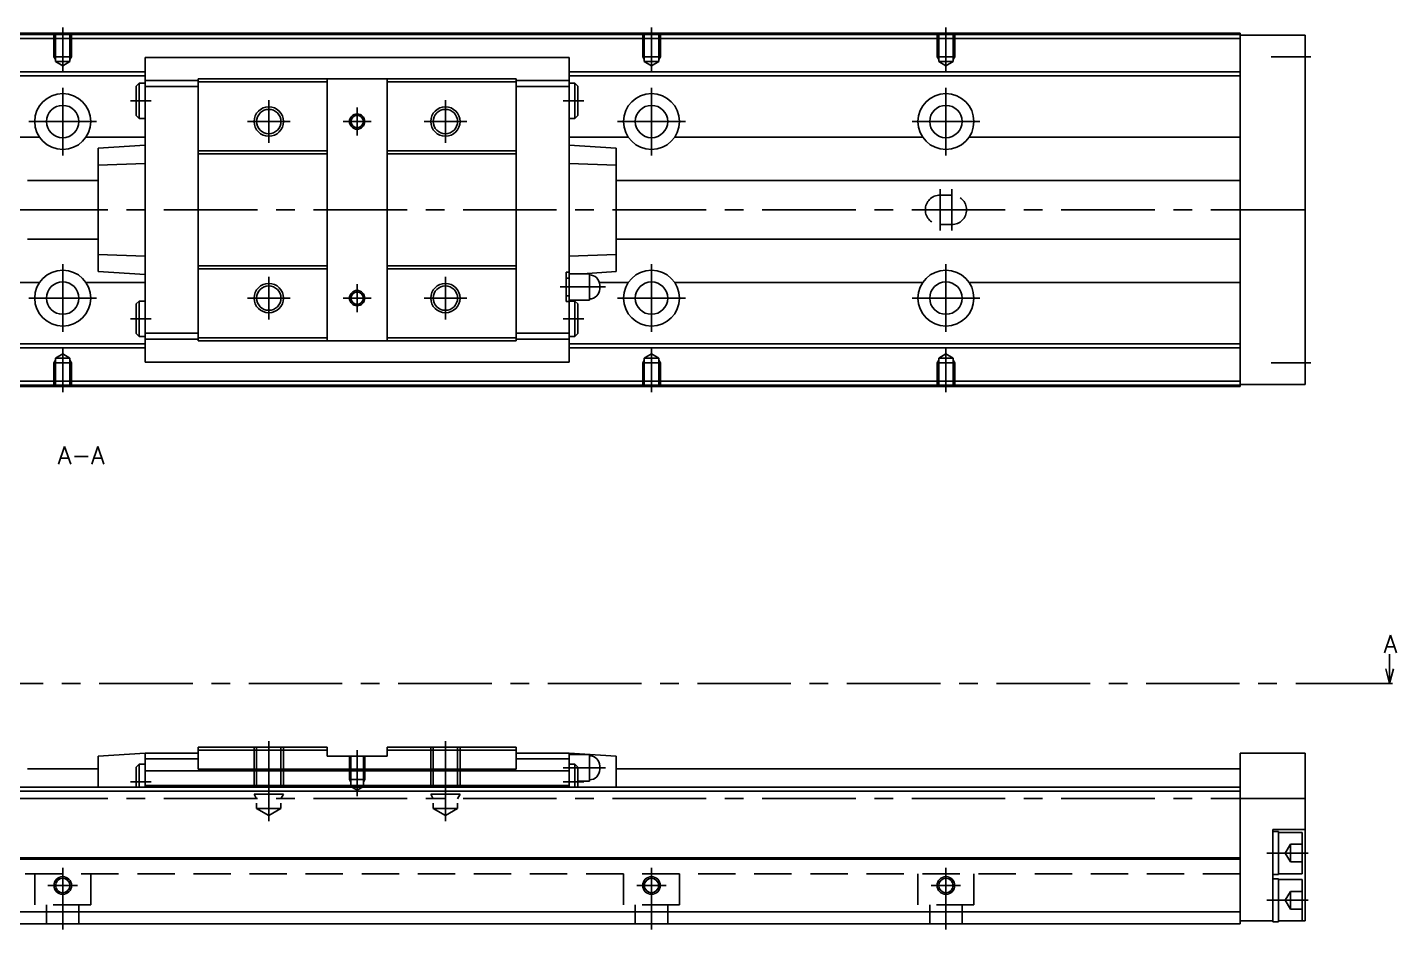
# Model space of a CAD drawing. Extents: x -2 to 671, y -8 to 279.
# Drawn here: x 438.8 to 671.3, y 9 to 162.3 of the extents above; entities that cross this region are included whole.
import ezdxf

# ---------------------------------------------------------------- set-up
doc = ezdxf.new("R2010")
doc.units = 0
doc.header["$LTSCALE"] = 0.5
doc.linetypes.add('CENTER', pattern=[50.8, 31.75, -6.35, 6.35, -6.35])
doc.linetypes.add('DASHED', pattern=[19.05, 12.7, -6.35])
for name, color, linetype in [('MSM_CENTER', 1, 'CENTER'), ('MSM_CONTINUOUS', 7, 'CONTINUOUS'), ('MSM_DASHED', 4, 'DASHED'), ('MSM_NARROW', 5, 'CONTINUOUS'), ('MSM_PART_NUMBER', 7, 'CONTINUOUS')]:
    doc.layers.add(name, color=color, linetype=linetype)
doc.styles.get("Standard").update_dxf_attribs({"font": 'txt.shx', "height": 3, "bigfont": 'bigfont.shx'})

msp = doc.modelspace()

# ---------------------------------------------------------------- linework, layer by layer
at = {"layer": 'MSM_CENTER'}
for p, q in [((444.76, 162.3), (444.76, 154.79)), ((544.76, 162.3), (544.76, 154.79)), ((594.76, 162.3), (594.76, 154.79)), ((650.01, 157.3), (656.76, 157.3)), ((444.76, 152.05), (444.76, 140.55)), ((544.76, 152.05), (544.76, 140.55)), ((594.76, 152.05), (594.76, 140.55)), ((456.26, 149.8), (459.76, 149.8)), ((479.76, 142.67), (479.76, 149.92)), ((509.76, 142.67), (509.76, 149.92)), ((533.26, 149.8), (529.76, 149.8)), ((494.76, 143.93), (494.76, 148.66)), ((439.01, 146.3), (450.51, 146.3)), ((476.14, 146.3), (483.39, 146.3)), ((492.4, 146.3), (497.13, 146.3)), ((506.14, 146.3), (513.39, 146.3)), ((539.01, 146.3), (550.51, 146.3)), ((589.01, 146.3), (600.51, 146.3)), ((593.76, 127.8), (593.76, 134.8)), ((595.76, 127.8), (595.76, 134.8)), ((258.76, 131.3), (657.76, 131.3)), ((444.76, 110.55), (444.76, 122.05)), ((544.76, 110.55), (544.76, 122.05)), ((594.76, 110.55), (594.76, 122.05)), ((479.76, 112.67), (479.76, 119.92)), ((494.76, 113.93), (494.76, 118.66)), ((509.76, 112.67), (509.76, 119.92)), ((439.01, 116.3), (450.51, 116.3)), ((476.14, 116.3), (483.39, 116.3)), ((492.4, 116.3), (497.13, 116.3)), ((506.14, 116.3), (513.39, 116.3)), ((529.26, 118.2), (536.96, 118.2)), ((539.01, 116.3), (550.51, 116.3)), ((589.01, 116.3), (600.51, 116.3)), ((456.26, 112.8), (459.76, 112.8)), ((533.26, 112.8), (529.76, 112.8)), ((444.76, 100.3), (444.76, 107.81)), ((544.76, 100.3), (544.76, 107.81)), ((594.76, 100.3), (594.76, 107.81)), ((650.01, 105.3), (656.76, 105.3)), ((247.76, 50.8), (670.12, 50.8)), ((479.76, 41), (479.76, 27.41)), ((509.76, 41), (509.76, 27.41)), ((494.76, 39.5), (494.76, 31.69)), ((529.76, 36.5), (536.96, 36.5)), ((456.26, 34.1), (459.76, 34.1)), ((529.76, 34.1), (533.26, 34.1)), ((258.76, 31.3), (657.76, 31.3)), ((656.26, 22), (649.26, 22)), ((444.76, 19.5), (444.76, 9)), ((544.76, 19.5), (544.76, 9)), ((594.76, 19.5), (594.76, 9)), ((442.26, 16.5), (447.26, 16.5)), ((542.26, 16.5), (547.26, 16.5)), ((592.26, 16.5), (597.26, 16.5)), ((656.26, 14), (649.26, 14))]:
    msp.add_line(p, q, dxfattribs=at)
at = {"layer": 'MSM_CONTINUOUS'}
for p, q in [((644.76, 161.3), (294.76, 161.3)), ((644.76, 161.1), (294.76, 161.1)), ((644.76, 161.3), (644.76, 101.3)), ((655.76, 161), (644.76, 161)), ((655.76, 161), (655.76, 101.6)), ((644.76, 160.4), (294.76, 160.4)), ((530.76, 157.2), (458.76, 157.2)), ((458.76, 157.2), (458.76, 105.4)), ((530.76, 157.2), (530.76, 105.4)), ((458.76, 154.75), (430.76, 154.75)), ((458.76, 154.05), (430.76, 154.05)), ((521.76, 153.55), (467.76, 153.55)), ((467.76, 153.55), (467.76, 109.05)), ((489.66, 153.55), (489.66, 109.05)), ((499.86, 153.55), (499.86, 109.05)), ((521.76, 153.55), (521.76, 109.05)), ((644.76, 154.75), (530.76, 154.75)), ((644.76, 154.05), (530.76, 154.05)), ((457.76, 152.8), (457.26, 152.3)), ((457.26, 147.3), (457.26, 152.3)), ((458.76, 152.8), (457.76, 152.8)), ((457.76, 146.8), (457.76, 152.8)), ((467.76, 153.25), (458.76, 153.25)), ((467.76, 152.25), (458.76, 152.25)), ((489.66, 153.05), (467.76, 153.05)), ((521.76, 153.05), (499.86, 153.05)), ((530.76, 153.25), (521.76, 153.25)), ((530.76, 152.25), (521.76, 152.25)), ((531.76, 152.8), (530.76, 152.8)), ((532.26, 152.3), (531.76, 152.8)), ((531.76, 146.8), (531.76, 152.8)), ((532.26, 147.3), (532.26, 152.3)), ((457.26, 147.3), (457.76, 146.8)), ((457.76, 146.8), (458.76, 146.8)), ((530.76, 146.8), (531.76, 146.8)), ((531.76, 146.8), (532.26, 147.3)), ((440.81, 143.66), (430.76, 143.66)), ((458.76, 143.66), (448.71, 143.66)), ((458.76, 142.3), (450.76, 141.77)), ((540.81, 143.66), (530.76, 143.66)), ((538.76, 141.77), (530.76, 142.3)), ((590.81, 143.66), (548.71, 143.66)), ((644.76, 143.66), (598.71, 143.66)), ((450.76, 120.83), (450.76, 141.77)), ((489.66, 141.3), (467.76, 141.3)), ((489.66, 140.8), (467.76, 140.8)), ((521.76, 141.3), (499.86, 141.3)), ((521.76, 140.8), (499.86, 140.8)), ((538.76, 141.77), (538.76, 120.83)), ((458.76, 139.16), (450.76, 138.9)), ((538.76, 138.9), (530.76, 139.16)), ((450.76, 136.3), (438.76, 136.3)), ((644.76, 136.3), (538.76, 136.3)), ((438.76, 126.3), (450.76, 126.3)), ((538.76, 126.3), (644.76, 126.3)), ((450.76, 123.7), (458.76, 123.44)), ((530.76, 123.44), (538.76, 123.7)), ((489.66, 121.8), (467.76, 121.8)), ((489.66, 121.3), (467.76, 121.3)), ((521.76, 121.8), (499.86, 121.8)), ((521.76, 121.3), (499.86, 121.3)), ((440.81, 118.94), (435.9, 118.94)), ((458.76, 118.94), (448.71, 118.94)), ((450.76, 120.83), (458.76, 120.3)), ((530.26, 120.7), (530.26, 115.7)), ((530.26, 120.7), (530.76, 120.7)), ((530.76, 119.7), (530.26, 119.7)), ((534.21, 120.45), (530.76, 120.45)), ((533.02, 120.45), (538.76, 120.83)), ((534.21, 120.45), (534.21, 115.95)), ((540.81, 118.94), (535.9, 118.94)), ((590.81, 118.94), (548.71, 118.94)), ((644.76, 118.94), (598.71, 118.94)), ((530.26, 116.7), (530.76, 116.7)), ((535.96, 118.5), (535.96, 117.9)), ((457.76, 115.8), (457.26, 115.3)), ((457.26, 115.3), (457.26, 110.3)), ((457.76, 115.8), (457.76, 109.8)), ((458.76, 115.8), (457.76, 115.8)), ((530.26, 115.7), (530.76, 115.7)), ((530.76, 115.95), (534.21, 115.95)), ((531.76, 115.8), (530.76, 115.8)), ((531.76, 115.8), (531.76, 109.8)), ((532.26, 115.3), (531.76, 115.8)), ((532.26, 115.3), (532.26, 110.3)), ((457.26, 110.3), (457.76, 109.8)), ((457.76, 109.8), (458.76, 109.8)), ((467.76, 110.35), (458.76, 110.35)), ((467.76, 109.35), (458.76, 109.35)), ((489.66, 109.55), (467.76, 109.55)), ((521.76, 109.55), (499.86, 109.55)), ((530.76, 110.35), (521.76, 110.35)), ((530.76, 109.35), (521.76, 109.35)), ((530.76, 109.8), (531.76, 109.8)), ((531.76, 109.8), (532.26, 110.3)), ((458.76, 108.55), (430.76, 108.55)), ((458.76, 107.85), (430.76, 107.85)), ((521.76, 109.05), (467.76, 109.05)), ((644.76, 108.55), (530.76, 108.55)), ((644.76, 107.85), (530.76, 107.85)), ((458.76, 105.4), (530.76, 105.4)), ((644.76, 102.2), (294.76, 102.2)), ((644.76, 101.5), (294.76, 101.5)), ((644.76, 101.3), (294.76, 101.3)), ((655.76, 101.6), (644.76, 101.6)), ((670.12, 50.8), (670.12, 55.8)), ((670.12, 50.8), (669.45, 53.3)), ((670.79, 53.3), (670.12, 50.8)), ((670.62, 50.8), (669.62, 50.8)), ((467.76, 40), (467.76, 36.29)), ((489.66, 40), (467.76, 40)), ((489.66, 40), (489.66, 38.5)), ((521.76, 40), (499.86, 40)), ((499.86, 40), (499.86, 38.5)), ((521.76, 40), (521.76, 36.29)), ((450.76, 38.5), (458.76, 39)), ((450.76, 33.2), (450.76, 38.5)), ((467.76, 39), (458.76, 39)), ((458.76, 33.2), (458.76, 39)), ((467.76, 38), (458.76, 38)), ((489.66, 39.5), (467.76, 39.5)), ((499.86, 38.5), (489.66, 38.5)), ((521.76, 39.5), (499.86, 39.5)), ((530.76, 39), (521.76, 39)), ((530.76, 38), (521.76, 38)), ((530.76, 39), (538.76, 38.5)), ((530.76, 33.2), (530.76, 39)), ((534.21, 38.75), (530.76, 38.75)), ((534.21, 38.75), (534.21, 34.25)), ((538.76, 38.5), (538.76, 33.2)), ((644.76, 39), (644.76, 10)), ((655.76, 39), (644.76, 39)), ((655.76, 39), (655.76, 10.5)), ((438.76, 36.3), (450.76, 36.3)), ((457.76, 37.1), (457.26, 36.6)), ((457.26, 36.6), (457.26, 33.2)), ((458.76, 37.1), (457.76, 37.1)), ((457.76, 37.1), (457.76, 33.2)), ((530.76, 36), (458.76, 36)), ((521.76, 36.29), (467.76, 36.29)), ((531.76, 37.1), (530.76, 37.1)), ((532.26, 36.6), (531.76, 37.1)), ((531.76, 37.1), (531.76, 33.2)), ((532.26, 36.6), (532.26, 33.2)), ((535.96, 36.8), (535.96, 36.2)), ((538.76, 36.3), (644.76, 36.3)), ((644.76, 33.2), (294.76, 33.2)), ((530.76, 33.5), (458.76, 33.5)), ((532.26, 34.25), (534.21, 34.25)), ((644.76, 32.5), (294.76, 32.5)), ((655.76, 26), (650.26, 26)), ((650.26, 26), (650.26, 10.35)), ((651.26, 25.65), (650.26, 25.65)), ((651.26, 25.65), (651.26, 18.35)), ((655.26, 25.5), (651.26, 25.5)), ((655.26, 25.5), (655.26, 18.5)), ((644.76, 21.2), (294.76, 21.2)), ((644.76, 21), (294.76, 21)), ((650.26, 18.35), (651.26, 18.35)), ((651.26, 17.65), (650.26, 17.65)), ((651.26, 18.5), (655.26, 18.5)), ((651.26, 17.65), (651.26, 10.35)), ((655.26, 17.5), (651.26, 17.5)), ((655.26, 17.5), (655.26, 10.5)), ((644.76, 12), (294.76, 12)), ((644.76, 10), (294.76, 10)), ((650.26, 10.5), (644.76, 10.5)), ((650.26, 10.35), (651.26, 10.35)), ((651.26, 10.5), (655.76, 10.5))]:
    msp.add_line(p, q, dxfattribs=at)
for centre, radius in [((444.76, 146.3), 4.75), ((444.76, 146.3), 2.75), ((544.76, 146.3), 4.75), ((544.76, 146.3), 2.75), ((594.76, 146.3), 4.75), ((594.76, 146.3), 2.75), ((479.76, 146.3), 2.07), ((494.76, 146.3), 1.06), ((509.76, 146.3), 2.07), ((444.76, 116.3), 4.75), ((544.76, 116.3), 4.75), ((594.76, 116.3), 4.75), ((444.76, 116.3), 2.75), ((544.76, 116.3), 2.75), ((594.76, 116.3), 2.75), ((479.76, 116.3), 2.07), ((494.76, 116.3), 1.06), ((509.76, 116.3), 2.07), ((444.76, 16.5), 1.23), ((544.76, 16.5), 1.23), ((594.76, 16.5), 1.23)]:
    msp.add_circle(centre, radius, dxfattribs=at)
for centre, start, end in [((534.21, 118.5), 0, 90), ((534.21, 117.9), 270, 0), ((534.21, 36.8), 0, 90), ((534.21, 36.2), 270, 0)]:
    msp.add_arc(centre, 1.75, start, end, dxfattribs=at)
at = {"layer": 'MSM_DASHED'}
for p, q in [((443.26, 161.3), (443.26, 157.3)), ((443.53, 156.5), (443.53, 161.3)), ((445.99, 161.3), (445.99, 156.5)), ((446.26, 161.3), (446.26, 157.3)), ((543.26, 161.3), (543.26, 157.3)), ((543.53, 156.5), (543.53, 161.3)), ((545.99, 161.3), (545.99, 156.5)), ((546.26, 161.3), (546.26, 157.3)), ((593.26, 161.3), (593.26, 157.3)), ((593.53, 156.5), (593.53, 161.3)), ((595.99, 161.3), (595.99, 156.5)), ((596.26, 161.3), (596.26, 157.3)), ((443.53, 156.83), (443.26, 157.3)), ((443.26, 157.3), (446.26, 157.3)), ((443.53, 156.5), (445.99, 156.5)), ((444.76, 155.79), (443.53, 156.5)), ((445.99, 156.5), (444.76, 155.79)), ((445.99, 156.83), (446.26, 157.3)), ((543.53, 156.83), (543.26, 157.3)), ((543.26, 157.3), (546.26, 157.3)), ((543.53, 156.5), (545.99, 156.5)), ((544.76, 155.79), (543.53, 156.5)), ((545.99, 156.5), (544.76, 155.79)), ((545.99, 156.83), (546.26, 157.3)), ((593.53, 156.83), (593.26, 157.3)), ((593.26, 157.3), (596.26, 157.3)), ((593.53, 156.5), (595.99, 156.5)), ((594.76, 155.79), (593.53, 156.5)), ((595.99, 156.5), (594.76, 155.79)), ((595.99, 156.83), (596.26, 157.3)), ((595.76, 133.8), (593.76, 133.8)), ((593.76, 128.8), (595.76, 128.8)), ((443.53, 105.77), (443.26, 105.3)), ((443.26, 101.3), (443.26, 105.3)), ((443.26, 105.3), (446.26, 105.3)), ((444.76, 106.81), (443.53, 106.1)), ((443.53, 106.1), (443.53, 101.3)), ((443.53, 106.1), (445.99, 106.1)), ((445.99, 106.1), (444.76, 106.81)), ((445.99, 101.3), (445.99, 106.1)), ((445.99, 105.77), (446.26, 105.3)), ((446.26, 101.3), (446.26, 105.3)), ((543.53, 105.77), (543.26, 105.3)), ((543.26, 101.3), (543.26, 105.3)), ((543.26, 105.3), (546.26, 105.3)), ((544.76, 106.81), (543.53, 106.1)), ((543.53, 106.1), (543.53, 101.3)), ((543.53, 106.1), (545.99, 106.1)), ((545.99, 106.1), (544.76, 106.81)), ((545.99, 101.3), (545.99, 106.1)), ((545.99, 105.77), (546.26, 105.3)), ((546.26, 101.3), (546.26, 105.3)), ((593.53, 105.77), (593.26, 105.3)), ((593.26, 101.3), (593.26, 105.3)), ((593.26, 105.3), (596.26, 105.3)), ((594.76, 106.81), (593.53, 106.1)), ((593.53, 106.1), (593.53, 101.3)), ((593.53, 106.1), (595.99, 106.1)), ((595.99, 106.1), (594.76, 106.81)), ((595.99, 101.3), (595.99, 106.1)), ((595.99, 105.77), (596.26, 105.3)), ((596.26, 101.3), (596.26, 105.3)), ((477.26, 40), (477.26, 32)), ((477.69, 40), (477.69, 29.6)), ((481.83, 40), (481.83, 29.6)), ((482.26, 40), (482.26, 32)), ((507.26, 40), (507.26, 32)), ((507.69, 40), (507.69, 29.6)), ((511.83, 40), (511.83, 29.6)), ((512.26, 40), (512.26, 32)), ((493.46, 38.5), (493.46, 34.5)), ((493.7, 38.5), (493.7, 33.3)), ((495.82, 33.3), (495.82, 38.5)), ((496.06, 38.5), (496.06, 34.5)), ((493.46, 34.5), (493.7, 34.08)), ((493.46, 34.5), (496.06, 34.5)), ((495.82, 33.3), (493.7, 33.3)), ((493.7, 33.3), (494.76, 32.69)), ((494.76, 32.69), (495.82, 33.3)), ((496.06, 34.5), (495.82, 34.08)), ((477.26, 32), (477.69, 31.25)), ((477.26, 32), (482.26, 32)), ((482.26, 32), (481.83, 31.25)), ((512.26, 32), (507.26, 32)), ((507.26, 32), (507.69, 31.25)), ((512.26, 32), (511.83, 31.25)), ((481.83, 29.6), (477.69, 29.6)), ((477.69, 29.6), (479.76, 28.41)), ((481.83, 29.6), (479.76, 28.41)), ((507.69, 29.6), (511.83, 29.6)), ((507.69, 29.6), (509.76, 28.41)), ((511.83, 29.6), (509.76, 28.41)), ((653.26, 23.5), (652.4, 22)), ((653.26, 20.5), (653.26, 23.5)), ((653.26, 23.5), (655.26, 23.5)), ((653.26, 20.5), (652.4, 22)), ((653.26, 22), (655.26, 22)), ((653.26, 20.5), (655.26, 20.5)), ((644.76, 18.5), (294.76, 18.5)), ((440.01, 18.5), (440.01, 13.2)), ((449.51, 13.2), (449.51, 18.5)), ((540.01, 18.5), (540.01, 13.2)), ((549.51, 13.2), (549.51, 18.5)), ((590.01, 18.5), (590.01, 13.2)), ((599.51, 13.2), (599.51, 18.5)), ((653.26, 15.5), (652.4, 14)), ((653.26, 12.5), (652.4, 14)), ((653.26, 12.5), (653.26, 15.5)), ((653.26, 15.5), (655.26, 15.5)), ((653.26, 14), (655.26, 14)), ((449.51, 13.2), (440.01, 13.2)), ((442.01, 13.2), (442.01, 10)), ((447.51, 10), (447.51, 13.2)), ((549.51, 13.2), (540.01, 13.2)), ((542.01, 13.2), (542.01, 10)), ((547.51, 10), (547.51, 13.2)), ((599.51, 13.2), (590.01, 13.2)), ((592.01, 13.2), (592.01, 10)), ((597.51, 10), (597.51, 13.2)), ((653.26, 12.5), (655.26, 12.5))]:
    msp.add_line(p, q, dxfattribs=at)
for centre, start, end in [((593.76, 131.3), 90, 270), ((595.76, 131.3), 270, 90)]:
    msp.add_arc(centre, 2.5, start, end, dxfattribs=at)
at = {"layer": 'MSM_NARROW'}
for centre, radius in [((479.76, 146.3), 2.5), ((494.76, 146.3), 1.3), ((509.76, 146.3), 2.5), ((479.76, 116.3), 2.5), ((509.76, 116.3), 2.5), ((494.76, 116.3), 1.3), ((444.76, 16.5), 1.5), ((544.76, 16.5), 1.5), ((594.76, 16.5), 1.5)]:
    msp.add_circle(centre, radius, dxfattribs=at)

# ---------------------------------------------------------------- texts
at = {"layer": 'MSM_PART_NUMBER'}
for s, p in [('A-A', (443.93, 88.1)), ('A', (669.12, 56.05))]:
    msp.add_text(s, height=3, dxfattribs=at).set_placement(p)

doc.saveas('drawing.dxf')
